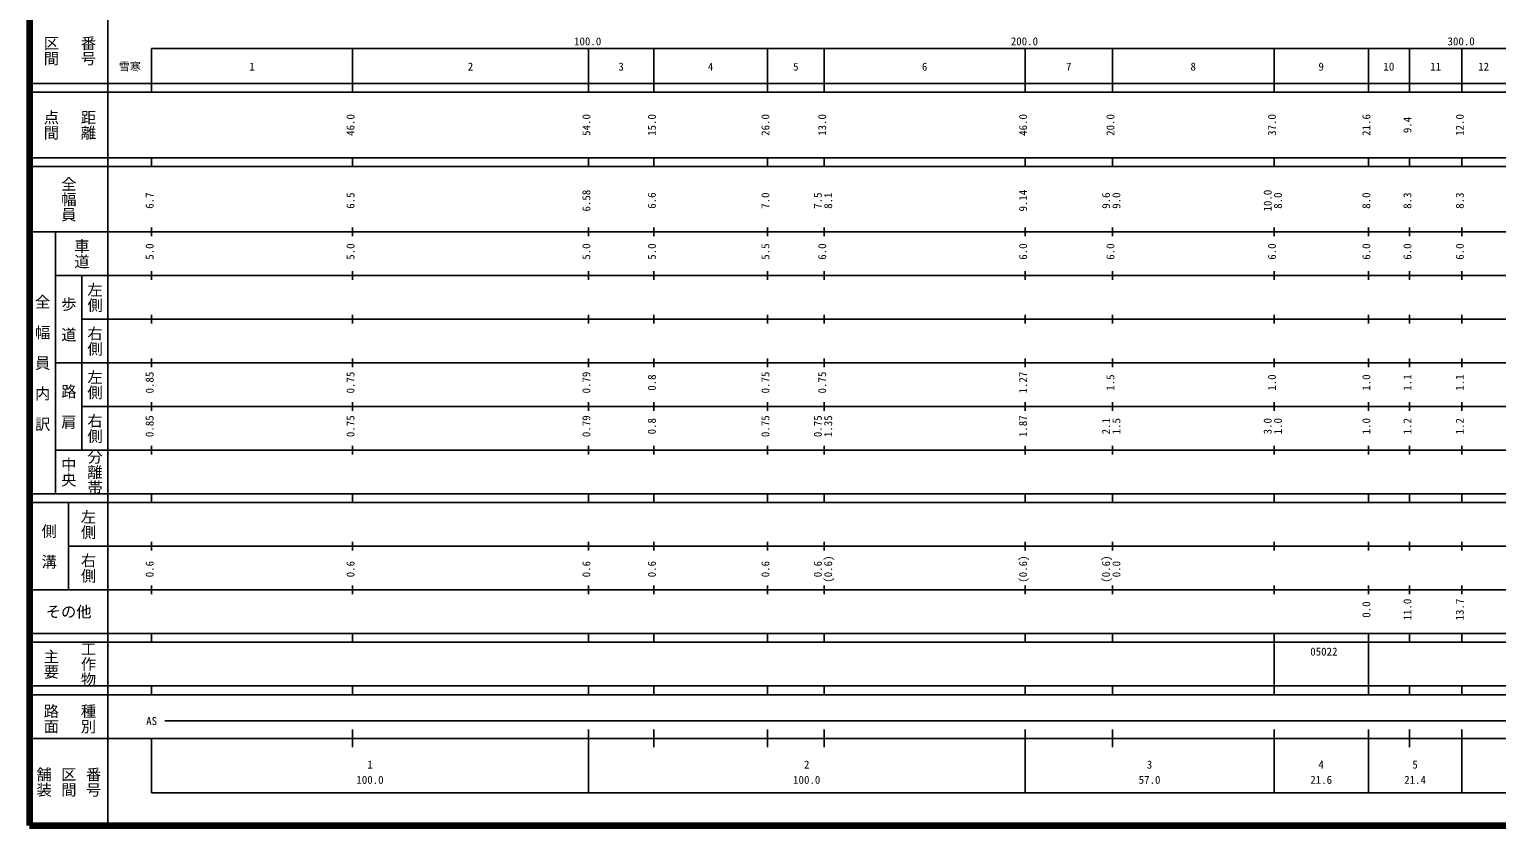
# Model space of a CAD drawing. Units: millimetres on the paper, enlarged 1000 times. Extents: x 40000 to 680000, y 20000 to 380000.
# Drawn here: x 40000 to 375980, y 20000 to 202409 of the extents above; entities that cross this region are included whole.
import ezdxf
from ezdxf.enums import TextEntityAlignment as Align

# ---------------------------------------------------------------- set-up
doc = ezdxf.new("R2010")
doc.units = ezdxf.units.MM
doc.header["$LTSCALE"] = 1000
doc.layers.add('M-TTL', color=2, linetype='Continuous', lineweight=140)
doc.layers.add('M-TTL-BAND', color=7, linetype='Continuous', lineweight=25)
doc.styles.add('@ＭＳ ゴシック', font='')
doc.styles.add('ＭＳ ゴシック', font='')
doc.styles.get('@ＭＳ ゴシック').set_extended_font_data('@MS Gothic')
doc.styles.get('ＭＳ ゴシック').set_extended_font_data('MS Gothic')

msp = doc.modelspace()

# ---------------------------------------------------------------- linework, layer by layer
at = {"layer": 'M-TTL'}
for p, q in [((40000, 380000), (40000, 20000)), ((40000, 20000), (680000, 20000))]:
    msp.add_line(p, q, dxfattribs=at)
at = {"layer": 'M-TTL-BAND'}
for p, q in [((58000, 370000), (58000, 20000)), ((68000, 198000), (579000, 198000)), ((68000, 198000), (68000, 188000)), ((114000, 188000), (114000, 198000)), ((168000, 188000), (168000, 198000)), ((183000, 188000), (183000, 198000)), ((209000, 188000), (209000, 198000)), ((222000, 188000), (222000, 198000)), ((268000, 188000), (268000, 198000)), ((288000, 188000), (288000, 198000)), ((325000, 188000), (325000, 198000)), ((346600, 188000), (346600, 198000)), ((356000, 188000), (356000, 198000)), ((368000, 188000), (368000, 198000)), ((40000, 190000), (579000, 190000)), ((40000, 188000), (579000, 188000)), ((40000, 173000), (579000, 173000)), ((68000, 171000), (68000, 173000)), ((114000, 171000), (114000, 173000)), ((168000, 171000), (168000, 173000)), ((183000, 171000), (183000, 173000)), ((209000, 171000), (209000, 173000)), ((222000, 171000), (222000, 173000)), ((268000, 171000), (268000, 173000)), ((288000, 171000), (288000, 173000)), ((325000, 171000), (325000, 173000)), ((346600, 171000), (346600, 173000)), ((356000, 171000), (356000, 173000)), ((368000, 171000), (368000, 173000)), ((40000, 171000), (579000, 171000)), ((40000, 156000), (579000, 156000)), ((46000, 96000), (46000, 156000)), ((68000, 155000), (68000, 157000)), ((114000, 155000), (114000, 157000)), ((168000, 155000), (168000, 157000)), ((183000, 155000), (183000, 157000)), ((209000, 155000), (209000, 157000)), ((222000, 155000), (222000, 157000)), ((268000, 155000), (268000, 157000)), ((288000, 155000), (288000, 157000)), ((325000, 155000), (325000, 157000)), ((346600, 155000), (346600, 157000)), ((356000, 155000), (356000, 157000)), ((368000, 155000), (368000, 157000)), ((46000, 146000), (579000, 146000)), ((52000, 146000), (52000, 106000)), ((68000, 145000), (68000, 147000)), ((114000, 145000), (114000, 147000)), ((168000, 145000), (168000, 147000)), ((183000, 145000), (183000, 147000)), ((209000, 145000), (209000, 147000)), ((222000, 145000), (222000, 147000)), ((268000, 145000), (268000, 147000)), ((288000, 145000), (288000, 147000)), ((325000, 145000), (325000, 147000)), ((346600, 145000), (346600, 147000)), ((356000, 145000), (356000, 147000)), ((368000, 145000), (368000, 147000)), ((52000, 136000), (579000, 136000)), ((68000, 135000), (68000, 137000)), ((114000, 135000), (114000, 137000)), ((168000, 135000), (168000, 137000)), ((183000, 135000), (183000, 137000)), ((209000, 135000), (209000, 137000)), ((222000, 135000), (222000, 137000)), ((268000, 135000), (268000, 137000)), ((288000, 135000), (288000, 137000)), ((325000, 135000), (325000, 137000)), ((346600, 135000), (346600, 137000)), ((356000, 135000), (356000, 137000)), ((368000, 135000), (368000, 137000)), ((46000, 126000), (579000, 126000)), ((68000, 125000), (68000, 127000)), ((114000, 125000), (114000, 127000)), ((168000, 125000), (168000, 127000)), ((183000, 125000), (183000, 127000)), ((209000, 125000), (209000, 127000)), ((222000, 125000), (222000, 127000)), ((268000, 125000), (268000, 127000)), ((288000, 125000), (288000, 127000)), ((325000, 125000), (325000, 127000)), ((346600, 125000), (346600, 127000)), ((356000, 125000), (356000, 127000)), ((368000, 125000), (368000, 127000)), ((52000, 116000), (579000, 116000)), ((68000, 115000), (68000, 117000)), ((114000, 115000), (114000, 117000)), ((168000, 115000), (168000, 117000)), ((183000, 115000), (183000, 117000)), ((209000, 115000), (209000, 117000)), ((222000, 115000), (222000, 117000)), ((268000, 115000), (268000, 117000)), ((288000, 115000), (288000, 117000)), ((325000, 115000), (325000, 117000)), ((346600, 115000), (346600, 117000)), ((356000, 115000), (356000, 117000)), ((368000, 115000), (368000, 117000)), ((46000, 106000), (579000, 106000)), ((68000, 105000), (68000, 107000)), ((114000, 105000), (114000, 107000)), ((168000, 105000), (168000, 107000)), ((183000, 105000), (183000, 107000)), ((209000, 105000), (209000, 107000)), ((222000, 105000), (222000, 107000)), ((268000, 105000), (268000, 107000)), ((288000, 105000), (288000, 107000)), ((325000, 105000), (325000, 107000)), ((346600, 105000), (346600, 107000)), ((356000, 105000), (356000, 107000)), ((368000, 105000), (368000, 107000)), ((40000, 96000), (579000, 96000)), ((68000, 94000), (68000, 96000)), ((114000, 94000), (114000, 96000)), ((168000, 94000), (168000, 96000)), ((183000, 94000), (183000, 96000)), ((209000, 94000), (209000, 96000)), ((222000, 94000), (222000, 96000)), ((268000, 94000), (268000, 96000)), ((288000, 94000), (288000, 96000)), ((325000, 94000), (325000, 96000)), ((346600, 94000), (346600, 96000)), ((356000, 94000), (356000, 96000)), ((368000, 94000), (368000, 96000)), ((40000, 94000), (579000, 94000)), ((49000, 94000), (49000, 74000)), ((49000, 84000), (579000, 84000)), ((68000, 83000), (68000, 85000)), ((114000, 83000), (114000, 85000)), ((168000, 83000), (168000, 85000)), ((183000, 83000), (183000, 85000)), ((209000, 83000), (209000, 85000)), ((222000, 83000), (222000, 85000)), ((268000, 83000), (268000, 85000)), ((288000, 83000), (288000, 85000)), ((325000, 83000), (325000, 85000)), ((346600, 83000), (346600, 85000)), ((356000, 83000), (356000, 85000)), ((368000, 83000), (368000, 85000)), ((40000, 74000), (579000, 74000)), ((68000, 73000), (68000, 75000)), ((114000, 73000), (114000, 75000)), ((168000, 73000), (168000, 75000)), ((183000, 73000), (183000, 75000)), ((209000, 73000), (209000, 75000)), ((222000, 73000), (222000, 75000)), ((268000, 73000), (268000, 75000)), ((288000, 73000), (288000, 75000)), ((325000, 73000), (325000, 75000)), ((346600, 73000), (346600, 75000)), ((356000, 73000), (356000, 75000)), ((368000, 73000), (368000, 75000)), ((40000, 64000), (579000, 64000)), ((68000, 62000), (68000, 64000)), ((114000, 62000), (114000, 64000)), ((168000, 62000), (168000, 64000)), ((183000, 62000), (183000, 64000)), ((209000, 62000), (209000, 64000)), ((222000, 62000), (222000, 64000)), ((268000, 62000), (268000, 64000)), ((288000, 62000), (288000, 64000)), ((325000, 62000), (325000, 64000)), ((346600, 62000), (346600, 64000)), ((356000, 62000), (356000, 64000)), ((368000, 62000), (368000, 64000)), ((40000, 62000), (579000, 62000)), ((325000, 52000), (325000, 62000)), ((346600, 52000), (346600, 62000)), ((40000, 52000), (579000, 52000)), ((68000, 50000), (68000, 52000)), ((114000, 50000), (114000, 52000)), ((168000, 50000), (168000, 52000)), ((183000, 50000), (183000, 52000)), ((209000, 50000), (209000, 52000)), ((222000, 50000), (222000, 52000)), ((268000, 50000), (268000, 52000)), ((288000, 50000), (288000, 52000)), ((325000, 50000), (325000, 52000)), ((346600, 50000), (346600, 52000)), ((356000, 50000), (356000, 52000)), ((368000, 50000), (368000, 52000)), ((40000, 50000), (579000, 50000)), ((71000, 44000), (555000, 44000)), ((114000, 38000), (114000, 42000)), ((168000, 27500), (168000, 42000)), ((183000, 38000), (183000, 42000)), ((209000, 38000), (209000, 42000)), ((222000, 38000), (222000, 42000)), ((268000, 27500), (268000, 42000)), ((288000, 38000), (288000, 42000)), ((325000, 27500), (325000, 42000)), ((346600, 27500), (346600, 42000)), ((356000, 38000), (356000, 42000)), ((368000, 27500), (368000, 42000)), ((40000, 40000), (579000, 40000)), ((68000, 40000), (68000, 27500)), ((68000, 27500), (579000, 27500))]:
    msp.add_line(p, q, dxfattribs=at)

# ---------------------------------------------------------------- texts
at = {"layer": 'M-TTL-BAND', "style": '@ＭＳ ゴシック'}
for s, p in [('区間', (45000, 197500)), ('番号', (53500, 197500)), ('点間', (45000, 180500)), ('距離', (53500, 180500)), ('全幅員', (49000, 163500)), ('車道', (52000, 151000)), ('全\u3000幅\u3000員\u3000内\u3000訳', (43000, 126000)), ('左側', (55000, 141000)), ('歩\u3000道', (49000, 136000)), ('右側', (55000, 131000)), ('左側', (55000, 121000)), ('路\u3000肩', (49000, 116000)), ('右側', (55000, 111000)), ('中央', (49000, 101000)), ('分離帯', (55000, 101000)), ('左側', (53500, 89000)), ('側\u3000溝', (44500, 84000)), ('右側', (53500, 79000)), ('工作物', (53500, 57000)), ('主要', (45000, 57000)), ('路面', (45000, 44500)), ('種別', (53500, 44500)), ('舗装', (43333, 30000)), ('区間', (49000, 30000)), ('番号', (54667, 30000))]:
    msp.add_text(s, height=2566, rotation=270, dxfattribs=at).set_placement(p, align=Align.MIDDLE_CENTER)
at = {"layer": 'M-TTL-BAND', "style": 'ＭＳ ゴシック'}
for s, p in [('100.0', (167844, 198195)), ('200.0', (267844, 198195)), ('300.0', (367844, 198195)), ('雪寒', (63017, 192405)), ('1', (91000, 192405)), ('2', (141000, 192405)), ('3', (175500, 192405)), ('4', (196000, 192405)), ('5', (215500, 192405)), ('6', (245000, 192405)), ('7', (278000, 192405)), ('8', (306500, 192405)), ('9', (335800, 192405)), ('10', (351300, 192405)), ('11', (362000, 192405)), ('12', (373000, 192405)), ('AS', (68000, 42500)), ('1', (118000, 32523)), ('2', (218000, 32523)), ('3', (296500, 32523)), ('4', (335800, 32523)), ('5', (357300, 32523)), ('100.0', (118000, 29033)), ('100.0', (218000, 29033)), ('57.0', (296500, 29033)), ('21.6', (335800, 29033)), ('21.4', (357300, 29033))]:
    msp.add_text(s, height=1833, dxfattribs=at).set_placement(p, align=Align.BOTTOM_CENTER)
for s, p in [('46.0', (115000, 180500)), ('54.0', (169000, 180500)), ('15.0', (184000, 180500)), ('26.0', (210000, 180500)), ('13.0', (223000, 180500)), ('46.0', (269000, 180500)), ('20.0', (289000, 180500)), ('37.0', (326000, 180500)), ('21.6', (347600, 180500)), ('9.4', (357000, 180500)), ('12.0', (369000, 180500)), ('6.7', (69000, 163174)), ('6.5', (115000, 163174)), ('6.58', (169000, 163174)), ('6.6', (184000, 163174)), ('7.0', (210000, 163174)), ('7.5', (222000, 163174)), ('8.1', (224370, 163174)), ('9.14', (269000, 163174)), ('9.6', (288000, 163174)), ('9.0', (290370, 163174)), ('10.0', (325000, 163174)), ('8.0', (327370, 163174)), ('8.0', (347600, 163174)), ('8.3', (357000, 163174)), ('8.3', (369000, 163174)), ('5.0', (69000, 151500)), ('5.0', (115000, 151500)), ('5.0', (169000, 151500)), ('5.0', (184000, 151500)), ('5.5', (210000, 151500)), ('6.0', (223000, 151500)), ('6.0', (269000, 151500)), ('6.0', (289000, 151500)), ('6.0', (326000, 151500)), ('6.0', (347600, 151500)), ('6.0', (357000, 151500)), ('6.0', (369000, 151500)), ('0.85', (69000, 121500)), ('0.75', (115000, 121500)), ('0.79', (169000, 121500)), ('0.8', (184000, 121500)), ('0.75', (210000, 121500)), ('0.75', (223000, 121500)), ('1.27', (269000, 121500)), ('1.5', (289000, 121500)), ('1.0', (326000, 121500)), ('1.0', (347600, 121500)), ('1.1', (357000, 121500)), ('1.1', (369000, 121500)), ('0.85', (69000, 111500)), ('0.75', (115000, 111500)), ('0.79', (169000, 111500)), ('0.8', (184000, 111500)), ('0.75', (210000, 111500)), ('0.75', (222000, 111500)), ('1.35', (224370, 111500)), ('1.87', (269000, 111500)), ('2.1', (288000, 111500)), ('1.5', (290370, 111500)), ('3.0', (325000, 111500)), ('1.0', (327370, 111500)), ('1.0', (347600, 111500)), ('1.2', (357000, 111500)), ('1.2', (369000, 111500)), ('(0.6)', (224370, 78764)), ('(0.6)', (269000, 78764)), ('(0.6)', (288000, 78764)), ('0.6', (69000, 78764)), ('0.6', (115000, 78764)), ('0.6', (169000, 78764)), ('0.6', (184000, 78764)), ('0.6', (210000, 78764)), ('0.6', (222000, 78764)), ('0.0', (290370, 78764)), ('0.0', (347600, 69500)), ('11.0', (357000, 69500)), ('13.7', (369000, 69500))]:
    msp.add_text(s, height=1833, rotation=90, dxfattribs=at).set_placement(p, align=Align.BOTTOM_CENTER)
msp.add_text('その他', height=2566, dxfattribs=at).set_placement((49000, 69000), align=Align.MIDDLE_CENTER)
msp.add_text('05022', height=1833, dxfattribs=at).set_placement((333300, 58405), align=Align.BOTTOM_LEFT)

doc.saveas('drawing.dxf')
